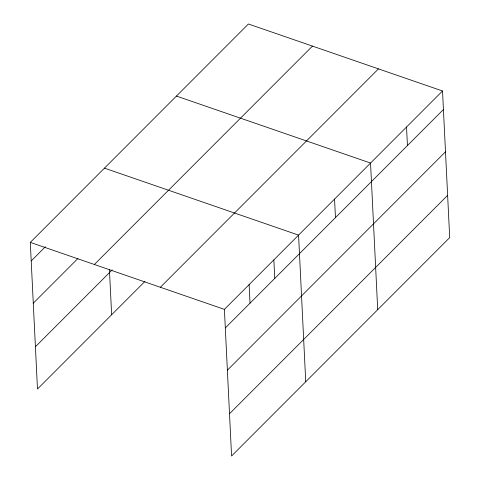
<?xml version="1.0" encoding="UTF-8"?>
<svg xmlns="http://www.w3.org/2000/svg" width="480" height="480" viewBox="0 0 480 480"><rect width="100%" height="100%" fill="white"/><g stroke="black" fill="none" stroke-linecap="round" stroke-linejoin="round"><path stroke-width="0.72" d="M144.984 281.382L37.482 389.016L30.306 242.388L248.424 24L442.518 90.984L449.694 237.612L231.576 456L224.406 309.372L442.518 90.984M31.218 260.934L45.414 246.714M33.282 303.198L77.988 258.438M94.362 264.492L312.474 46.104M35.412 346.752L112.218 269.844M160.356 287.268L378.468 68.88M225.312 327.912L443.424 109.524M227.382 370.182L445.494 151.794M229.512 413.73L447.624 195.342M176.442 96.066L370.542 163.05L377.712 309.678M104.466 168.138L298.566 235.122L305.736 381.75M30.306 242.388L224.406 309.372M406.53 127.02L407.436 145.56M334.554 199.086L335.46 217.626M273.846 259.872L274.752 278.412M249.126 284.622L250.032 303.162M109.428 269.544L111.636 314.766"/></g></svg>
